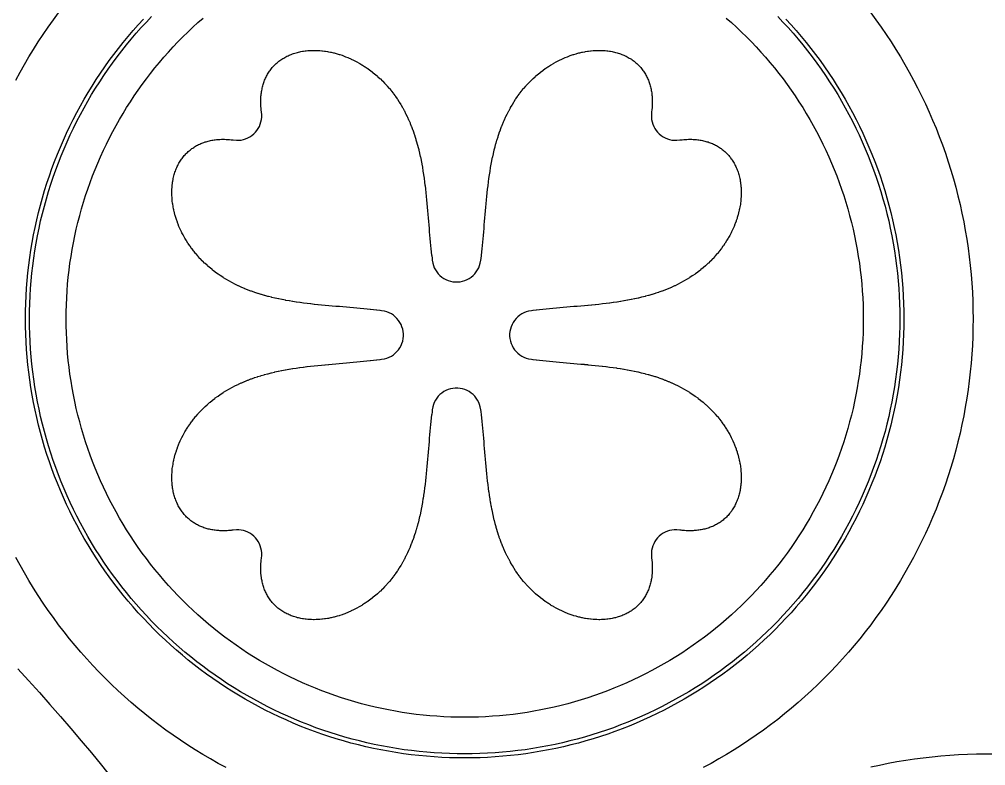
# Model space of a CAD drawing. Header units: metres. Extents: x 10 to 1210, y 10 to 2773.
# Drawn here: x 789.5 to 1027.1, y 743.1 to 926.6 of the extents above; entities that cross this region are included whole.
import ezdxf

# ---------------------------------------------------------------- set-up
doc = ezdxf.new("R2010")
doc.units = ezdxf.units.M
for name, color, linetype in [('ACIKLIK', 5, 'Continuous'), ('CAM_SABLON', 4, 'Continuous'), ('DIS_KENAR_V91_Z3', 1, 'Continuous'), ('LAMBA_T4_Z4', 3, 'Continuous')]:
    doc.layers.add(name, color=color, linetype=linetype)

msp = doc.modelspace()

# ---------------------------------------------------------------- linework, layer by layer
at = {"layer": 'ACIKLIK'}
msp.add_lwpolyline([(963.29, 926.96), (964.57, 925.83), (965.84, 924.67), (967.08, 923.49), (968.3, 922.3), (969.49, 921.08), (970.67, 919.84), (971.83, 918.57), (972.96, 917.29), (974.07, 915.99), (975.16, 914.67), (976.22, 913.33), (977.27, 911.98), (978.28, 910.6), (979.28, 909.21), (980.24, 907.8), (981.19, 906.37), (982.11, 904.93), (983, 903.47), (983.87, 902), (984.71, 900.51), (985.53, 899.01), (986.32, 897.49), (987.08, 895.96), (987.82, 894.42), (988.53, 892.86), (989.21, 891.29), (989.86, 889.71), (990.49, 888.12), (991.09, 886.52), (991.66, 884.91), (992.2, 883.28), (992.72, 881.65), (993.2, 880.01), (993.66, 878.36), (994.09, 876.71), (994.49, 875.04), (994.86, 873.38), (995.2, 871.7), (995.51, 870.02), (995.79, 868.33), (996.05, 866.64), (996.27, 864.94), (996.46, 863.24), (996.63, 861.54), (996.76, 859.84), (996.86, 858.13), (996.94, 856.42), (996.98, 854.71), (997, 853), (997, 853), (996.98, 851.29), (996.94, 849.58), (996.86, 847.87), (996.76, 846.16), (996.63, 844.46), (996.46, 842.76), (996.27, 841.06), (996.05, 839.36), (995.79, 837.67), (995.51, 835.98), (995.2, 834.3), (994.86, 832.62), (994.49, 830.96), (994.09, 829.29), (993.66, 827.64), (993.2, 825.99), (992.72, 824.35), (992.2, 822.72), (991.66, 821.09), (991.09, 819.48), (990.49, 817.88), (989.86, 816.29), (989.21, 814.71), (988.53, 813.14), (987.82, 811.58), (987.08, 810.04), (986.32, 808.51), (985.53, 806.99), (984.71, 805.49), (983.87, 804), (983, 802.53), (982.11, 801.07), (981.19, 799.63), (980.24, 798.2), (979.28, 796.79), (978.28, 795.4), (977.27, 794.02), (976.22, 792.67), (975.16, 791.33), (974.07, 790.01), (972.96, 788.71), (971.83, 787.43), (970.67, 786.16), (969.49, 784.92), (968.3, 783.7), (967.08, 782.51), (965.84, 781.33), (964.57, 780.17), (963.29, 779.04), (961.99, 777.93), (960.67, 776.84), (959.33, 775.78), (957.98, 774.73), (956.6, 773.72), (955.21, 772.72), (953.8, 771.76), (952.37, 770.81), (950.93, 769.89), (949.47, 769), (948, 768.13), (946.51, 767.29), (945.01, 766.47), (943.49, 765.68), (941.96, 764.92), (940.42, 764.18), (938.86, 763.47), (937.29, 762.79), (935.71, 762.14), (934.12, 761.51), (932.52, 760.91), (930.91, 760.34), (929.28, 759.8), (927.65, 759.28), (926.01, 758.8), (924.36, 758.34), (922.71, 757.91), (921.04, 757.51), (919.38, 757.14), (917.7, 756.8), (916.02, 756.49), (914.33, 756.21), (912.64, 755.95), (910.94, 755.73), (909.24, 755.54), (907.54, 755.37), (905.84, 755.24), (904.13, 755.14), (902.42, 755.06), (900.71, 755.02), (899, 755), (897.29, 755.02), (895.58, 755.06), (893.87, 755.14), (892.16, 755.24), (890.46, 755.37), (888.76, 755.54), (887.06, 755.73), (885.36, 755.95), (883.67, 756.21), (881.98, 756.49), (880.3, 756.8), (878.62, 757.14), (876.96, 757.51), (875.29, 757.91), (873.64, 758.34), (871.99, 758.8), (870.35, 759.28), (868.72, 759.8), (867.09, 760.34), (865.48, 760.91), (863.88, 761.51), (862.29, 762.14), (860.71, 762.79), (859.14, 763.47), (857.58, 764.18), (856.04, 764.92), (854.51, 765.68), (852.99, 766.47), (851.49, 767.29), (850, 768.13), (848.53, 769), (847.07, 769.89), (845.63, 770.81), (844.2, 771.76), (842.79, 772.72), (841.4, 773.72), (840.02, 774.73), (838.67, 775.78), (837.33, 776.84), (836.01, 777.93), (834.71, 779.04), (833.43, 780.17), (832.16, 781.33), (830.92, 782.51), (829.7, 783.7), (828.51, 784.92), (827.33, 786.16), (826.17, 787.43), (825.04, 788.71), (823.93, 790.01), (822.84, 791.33), (821.78, 792.67), (820.73, 794.02), (819.72, 795.4), (818.72, 796.79), (817.76, 798.2), (816.81, 799.63), (815.89, 801.07), (815, 802.53), (814.13, 804), (813.29, 805.49), (812.47, 806.99), (811.68, 808.51), (810.92, 810.04), (810.18, 811.58), (809.47, 813.14), (808.79, 814.71), (808.14, 816.29), (807.51, 817.88), (806.91, 819.48), (806.34, 821.09), (805.8, 822.72), (805.28, 824.35), (804.8, 825.99), (804.34, 827.64), (803.91, 829.29), (803.51, 830.96), (803.14, 832.62), (802.8, 834.3), (802.49, 835.98), (802.21, 837.67), (801.95, 839.36), (801.73, 841.06), (801.54, 842.76), (801.37, 844.46), (801.24, 846.16), (801.14, 847.87), (801.06, 849.58), (801.02, 851.29), (801, 853), (801.02, 854.71), (801.06, 856.42), (801.14, 858.13), (801.24, 859.84), (801.37, 861.54), (801.54, 863.24), (801.73, 864.94), (801.95, 866.64), (802.21, 868.33), (802.49, 870.02), (802.8, 871.7), (803.14, 873.38), (803.51, 875.04), (803.91, 876.71), (804.34, 878.36), (804.8, 880.01), (805.28, 881.65), (805.8, 883.28), (806.34, 884.91), (806.91, 886.52), (807.51, 888.12), (808.14, 889.71), (808.79, 891.29), (809.47, 892.86), (810.18, 894.42), (810.92, 895.96), (811.68, 897.49), (812.47, 899.01), (813.29, 900.51), (814.13, 902), (815, 903.47), (815.89, 904.93), (816.81, 906.37), (817.76, 907.8), (818.72, 909.21), (819.72, 910.6), (820.73, 911.98), (821.78, 913.33), (822.84, 914.67), (823.93, 915.99), (825.04, 917.29), (826.17, 918.57), (827.33, 919.84), (828.51, 921.08), (829.7, 922.3), (830.92, 923.49), (832.16, 924.67), (833.43, 925.83), (834.71, 926.96)], dxfattribs=at)
at = {"layer": 'CAM_SABLON'}
msp.add_lwpolyline([(975.97, 927.33), (977.25, 925.97), (978.52, 924.6), (979.75, 923.2), (980.97, 921.78), (982.15, 920.34), (983.32, 918.88), (984.45, 917.39), (985.56, 915.89), (986.65, 914.37), (987.71, 912.83), (988.74, 911.28), (989.74, 909.7), (990.72, 908.11), (991.66, 906.5), (992.58, 904.87), (993.47, 903.23), (994.34, 901.58), (995.17, 899.91), (995.97, 898.22), (996.75, 896.52), (997.49, 894.81), (998.21, 893.08), (998.89, 891.35), (999.55, 889.6), (1000.17, 887.84), (1000.76, 886.06), (1001.32, 884.28), (1001.85, 882.49), (1002.35, 880.69), (1002.82, 878.89), (1003.26, 877.07), (1003.66, 875.25), (1004.03, 873.42), (1004.37, 871.58), (1004.68, 869.74), (1004.96, 867.89), (1005.2, 866.04), (1005.41, 864.18), (1005.59, 862.33), (1005.74, 860.46), (1005.85, 858.6), (1005.93, 856.73), (1005.98, 854.87), (1006, 853), (1006, 853), (1005.98, 851.13), (1005.93, 849.27), (1005.85, 847.4), (1005.74, 845.54), (1005.59, 843.67), (1005.41, 841.82), (1005.2, 839.96), (1004.96, 838.11), (1004.68, 836.26), (1004.37, 834.42), (1004.03, 832.58), (1003.66, 830.75), (1003.26, 828.93), (1002.82, 827.11), (1002.35, 825.31), (1001.85, 823.51), (1001.32, 821.72), (1000.76, 819.94), (1000.17, 818.16), (999.55, 816.4), (998.89, 814.65), (998.21, 812.92), (997.49, 811.19), (996.75, 809.48), (995.97, 807.78), (995.17, 806.09), (994.34, 804.42), (993.47, 802.77), (992.58, 801.13), (991.66, 799.5), (990.72, 797.89), (989.74, 796.3), (988.74, 794.72), (987.71, 793.17), (986.65, 791.63), (985.56, 790.11), (984.45, 788.61), (983.32, 787.12), (982.15, 785.66), (980.97, 784.22), (979.75, 782.8), (978.52, 781.4), (977.25, 780.03), (975.97, 778.67), (974.66, 777.34), (973.33, 776.03), (971.97, 774.75), (970.6, 773.48), (969.2, 772.25), (967.78, 771.03), (966.34, 769.85), (964.88, 768.68), (963.39, 767.55), (961.89, 766.44), (960.37, 765.35), (958.83, 764.29), (957.28, 763.26), (955.7, 762.26), (954.11, 761.28), (952.5, 760.34), (950.87, 759.42), (949.23, 758.53), (947.58, 757.66), (945.91, 756.83), (944.22, 756.03), (942.52, 755.25), (940.81, 754.51), (939.08, 753.79), (937.35, 753.11), (935.6, 752.45), (933.84, 751.83), (932.06, 751.24), (930.28, 750.68), (928.49, 750.15), (926.69, 749.65), (924.89, 749.18), (923.07, 748.74), (921.25, 748.34), (919.42, 747.97), (917.58, 747.63), (915.74, 747.32), (913.89, 747.04), (912.04, 746.8), (910.18, 746.59), (908.33, 746.41), (906.46, 746.26), (904.6, 746.15), (902.73, 746.07), (900.87, 746.02), (899, 746), (897.13, 746.02), (895.27, 746.07), (893.4, 746.15), (891.54, 746.26), (889.67, 746.41), (887.82, 746.59), (885.96, 746.8), (884.11, 747.04), (882.26, 747.32), (880.42, 747.63), (878.58, 747.97), (876.75, 748.34), (874.93, 748.74), (873.11, 749.18), (871.31, 749.65), (869.51, 750.15), (867.72, 750.68), (865.94, 751.24), (864.16, 751.83), (862.4, 752.45), (860.65, 753.11), (858.92, 753.79), (857.19, 754.51), (855.48, 755.25), (853.78, 756.03), (852.09, 756.83), (850.42, 757.66), (848.77, 758.53), (847.13, 759.42), (845.5, 760.34), (843.89, 761.28), (842.3, 762.26), (840.72, 763.26), (839.17, 764.29), (837.63, 765.35), (836.11, 766.44), (834.61, 767.55), (833.12, 768.68), (831.66, 769.85), (830.22, 771.03), (828.8, 772.25), (827.4, 773.48), (826.03, 774.75), (824.67, 776.03), (823.34, 777.34), (822.03, 778.67), (820.75, 780.03), (819.48, 781.4), (818.25, 782.8), (817.03, 784.22), (815.85, 785.66), (814.68, 787.12), (813.55, 788.61), (812.44, 790.11), (811.35, 791.63), (810.29, 793.17), (809.26, 794.72), (808.26, 796.3), (807.28, 797.89), (806.34, 799.5), (805.42, 801.13), (804.53, 802.77), (803.66, 804.42), (802.83, 806.09), (802.03, 807.78), (801.25, 809.48), (800.51, 811.19), (799.79, 812.92), (799.11, 814.65), (798.45, 816.4), (797.83, 818.16), (797.24, 819.94), (796.68, 821.72), (796.15, 823.51), (795.65, 825.31), (795.18, 827.11), (794.74, 828.93), (794.34, 830.75), (793.97, 832.58), (793.63, 834.42), (793.32, 836.26), (793.04, 838.11), (792.8, 839.96), (792.59, 841.82), (792.41, 843.67), (792.26, 845.54), (792.15, 847.4), (792.07, 849.27), (792.02, 851.13), (792, 853), (792.02, 854.87), (792.07, 856.73), (792.15, 858.6), (792.26, 860.46), (792.41, 862.33), (792.59, 864.18), (792.8, 866.04), (793.04, 867.89), (793.32, 869.74), (793.63, 871.58), (793.97, 873.42), (794.34, 875.25), (794.74, 877.07), (795.18, 878.89), (795.65, 880.69), (796.15, 882.49), (796.68, 884.28), (797.24, 886.06), (797.83, 887.84), (798.45, 889.6), (799.11, 891.35), (799.79, 893.08), (800.51, 894.81), (801.25, 896.52), (802.03, 898.22), (802.83, 899.91), (803.66, 901.58), (804.53, 903.23), (805.42, 904.87), (806.34, 906.5), (807.28, 908.11), (808.26, 909.7), (809.26, 911.28), (810.29, 912.83), (811.35, 914.37), (812.44, 915.89), (813.55, 917.39), (814.68, 918.88), (815.85, 920.34), (817.03, 921.78), (818.25, 923.2), (819.48, 924.6), (820.75, 925.97), (822.03, 927.33)], dxfattribs=at)
at = {"layer": 'DIS_KENAR_V91_Z3'}
for points in [[(788.63, 911.68), (789.67, 913.6), (790.75, 915.5), (791.85, 917.38), (792.99, 919.24), (794.17, 921.08), (795.37, 922.9), (796.61, 924.7), (797.87, 926.47), (799.17, 928.23)], [(998.83, 928.23), (1000.13, 926.47), (1001.39, 924.7), (1002.63, 922.9), (1003.83, 921.08), (1005.01, 919.24), (1006.15, 917.38), (1007.25, 915.5), (1008.33, 913.6), (1009.37, 911.68), (1010.38, 909.75), (1011.35, 907.8), (1012.29, 905.83), (1013.19, 903.84), (1014.06, 901.84), (1014.9, 899.83), (1015.7, 897.8), (1016.46, 895.75), (1017.19, 893.7), (1017.88, 891.63), (1018.54, 889.55), (1019.16, 887.45), (1019.74, 885.35), (1020.29, 883.24), (1020.8, 881.12), (1021.27, 878.99), (1021.7, 876.85), (1022.1, 874.71), (1022.46, 872.55), (1022.78, 870.4), (1023.07, 868.23), (1023.32, 866.07), (1023.52, 863.89), (1023.7, 861.72), (1023.83, 859.54), (1023.92, 857.36), (1023.98, 855.18), (1024, 853), (1024, 853), (1023.98, 850.82), (1023.92, 848.64), (1023.83, 846.46), (1023.7, 844.28), (1023.52, 842.11), (1023.32, 839.93), (1023.07, 837.77), (1022.78, 835.6), (1022.46, 833.45), (1022.1, 831.29), (1021.7, 829.15), (1021.27, 827.01), (1020.8, 824.88), (1020.29, 822.76), (1019.74, 820.65), (1019.16, 818.55), (1018.54, 816.45), (1017.88, 814.37), (1017.19, 812.3), (1016.46, 810.25), (1015.7, 808.2), (1014.9, 806.17), (1014.06, 804.16), (1013.19, 802.16), (1012.29, 800.17), (1011.35, 798.2), (1010.38, 796.25), (1009.37, 794.32), (1008.33, 792.4), (1007.25, 790.5), (1006.15, 788.62), (1005.01, 786.76), (1003.83, 784.92), (1002.63, 783.1), (1001.39, 781.3), (1000.13, 779.53), (998.83, 777.77), (997.5, 776.04), (996.14, 774.33), (994.76, 772.65), (993.34, 770.99), (991.89, 769.36), (990.42, 767.75), (988.92, 766.17), (987.39, 764.61), (985.83, 763.08), (984.25, 761.58), (982.64, 760.11), (981.01, 758.66), (979.35, 757.24), (977.67, 755.86), (975.96, 754.5), (974.23, 753.17), (972.47, 751.87), (970.7, 750.61), (968.9, 749.37), (967.08, 748.17), (965.24, 746.99), (963.38, 745.85), (961.5, 744.75), (959.6, 743.67), (957.68, 742.63)], [(840.32, 742.63), (838.4, 743.67), (836.5, 744.75), (834.62, 745.85), (832.76, 746.99), (830.92, 748.17), (829.1, 749.37), (827.3, 750.61), (825.53, 751.87), (823.77, 753.17), (822.04, 754.5), (820.33, 755.86), (818.65, 757.24), (816.99, 758.66), (815.36, 760.11), (813.75, 761.58), (812.17, 763.08), (810.61, 764.61), (809.08, 766.17), (807.58, 767.75), (806.11, 769.36), (804.66, 770.99), (803.24, 772.65), (801.86, 774.33), (800.5, 776.04), (799.17, 777.77), (797.87, 779.53), (796.61, 781.3), (795.37, 783.1), (794.17, 784.92), (792.99, 786.76), (791.85, 788.62), (790.75, 790.5), (789.67, 792.4), (788.63, 794.32)], [(789.11, 766.9), (791.77, 764.02), (794.42, 761.11), (797.03, 758.18), (799.62, 755.23), (802.18, 752.25), (804.72, 749.25), (807.23, 746.24), (809.72, 743.19), (812.17, 740.13)], [(998.88, 742.8), (1001.01, 743.27), (1003.15, 743.7), (1005.29, 744.1), (1007.45, 744.46), (1009.6, 744.78), (1011.77, 745.07), (1013.93, 745.32), (1016.11, 745.52), (1018.28, 745.7), (1020.46, 745.83), (1022.64, 745.92), (1024.82, 745.98), (1027, 746), (1029.18, 745.98)]]:
    msp.add_lwpolyline(points, dxfattribs=at)
msp.add_lwpolyline([(842.11, 801.03), (841.74, 800.99), (841.56, 800.97), (841.15, 800.93), (840.97, 800.91), (840.57, 800.89), (840.37, 800.88), (839.98, 800.87), (839.78, 800.86), (839.39, 800.87), (839.18, 800.87), (838.81, 800.89), (838.59, 800.9), (838.23, 800.92), (838, 800.95), (837.66, 800.99), (837.42, 801.02), (837.09, 801.07), (836.84, 801.11), (836.52, 801.17), (836.28, 801.23), (835.97, 801.3), (835.72, 801.37), (835.42, 801.45), (835.17, 801.53), (834.89, 801.63), (834.63, 801.72), (834.36, 801.82), (834.1, 801.93), (833.85, 802.04), (833.58, 802.17), (833.34, 802.29), (833.08, 802.43), (832.85, 802.56), (832.6, 802.71), (832.38, 802.85), (832.13, 803.02), (831.92, 803.16), (831.67, 803.35), (831.48, 803.5), (831.24, 803.7), (831.05, 803.87), (830.82, 804.08), (830.64, 804.25), (830.42, 804.47), (830.25, 804.66), (830.04, 804.89), (829.87, 805.09), (829.68, 805.33), (829.52, 805.55), (829.35, 805.79), (829.19, 806.02), (829.03, 806.27), (828.88, 806.52), (828.73, 806.77), (828.59, 807.03), (828.46, 807.29), (828.33, 807.57), (828.21, 807.83), (828.08, 808.12), (827.98, 808.38), (827.86, 808.69), (827.77, 808.95), (827.67, 809.28), (827.59, 809.54), (827.5, 809.89), (827.43, 810.14), (827.35, 810.51), (827.3, 810.75), (827.23, 811.14), (827.19, 811.38), (827.14, 811.78), (827.11, 812.02), (827.07, 812.44), (827.05, 812.68), (827.02, 813.11), (827.01, 813.34), (827, 813.79), (827, 814.01), (827.01, 814.47), (827.02, 814.69), (827.04, 815.17), (827.06, 815.38), (827.1, 815.87), (827.12, 816.08), (827.18, 816.57), (827.21, 816.78), (827.29, 817.28), (827.33, 817.48), (827.43, 817.99), (827.47, 818.19), (827.59, 818.71), (827.64, 818.9), (827.77, 819.42), (827.83, 819.61), (827.98, 820.13), (828.04, 820.32), (828.22, 820.85), (828.28, 821.03), (828.48, 821.56), (828.55, 821.73), (828.76, 822.27), (828.83, 822.44), (829.07, 822.97), (829.15, 823.13), (829.4, 823.66), (829.48, 823.83), (829.75, 824.36), (829.84, 824.52), (830.13, 825.04), (830.22, 825.2), (830.53, 825.71), (830.62, 825.87), (830.95, 826.38), (831.05, 826.53), (831.39, 827.04), (831.49, 827.18), (831.86, 827.68), (831.96, 827.82), (832.34, 828.32), (832.45, 828.46), (832.84, 828.94), (832.96, 829.07), (833.37, 829.55), (833.48, 829.68), (833.91, 830.15), (834.03, 830.27), (834.47, 830.73), (834.6, 830.85), (835.06, 831.3), (835.18, 831.41), (835.65, 831.85), (835.78, 831.96), (836.27, 832.39), (836.4, 832.5), (836.9, 832.91), (837.03, 833.01), (837.55, 833.42), (837.69, 833.52), (838.22, 833.91), (838.35, 834), (838.9, 834.38), (839.03, 834.47), (839.6, 834.84), (839.73, 834.92), (840.31, 835.28), (840.44, 835.36), (841.03, 835.7), (841.16, 835.77), (841.77, 836.1), (841.9, 836.17), (842.52, 836.49), (842.65, 836.56), (843.28, 836.87), (843.41, 836.93), (844.05, 837.22), (844.18, 837.28), (844.84, 837.56), (844.96, 837.61), (845.63, 837.88), (845.75, 837.93), (846.44, 838.19), (846.55, 838.23), (847.25, 838.48), (847.36, 838.52), (848.03, 838.74), (848.13, 838.77), (848.86, 839), (848.97, 839.03), (849.7, 839.24), (849.8, 839.27), (850.55, 839.48), (850.65, 839.5), (851.4, 839.69), (851.5, 839.72), (852.26, 839.9), (852.35, 839.92), (853.13, 840.09), (853.21, 840.11), (854, 840.27), (854.08, 840.29), (854.88, 840.44), (854.95, 840.45), (855.76, 840.6), (855.83, 840.61), (856.64, 840.74), (856.71, 840.75), (857.53, 840.88), (857.59, 840.89), (858.42, 841.01), (858.47, 841.02), (859.31, 841.13), (859.36, 841.14), (860.2, 841.24), (860.24, 841.25), (861.09, 841.35), (861.13, 841.35), (861.98, 841.45), (862.02, 841.45), (862.87, 841.54), (862.91, 841.54), (863.76, 841.63), (863.79, 841.63), (864.65, 841.71), (864.68, 841.71), (865.54, 841.79), (865.56, 841.79), (866.43, 841.87), (866.44, 841.87), (867.31, 841.95), (867.32, 841.95), (868.18, 842.02), (869.06, 842.09), (869.92, 842.17), (870.77, 842.24), (871.62, 842.31), (872.46, 842.38), (873.3, 842.46), (874.13, 842.54), (874.95, 842.62), (875.77, 842.7), (875.81, 842.71), (876.57, 842.79), (876.62, 842.8), (877.36, 842.88), (877.42, 842.89), (878.15, 842.98), (878.21, 842.98), (878.57, 843.03), (879.31, 843.16), (879.88, 843.32), (880.44, 843.54), (880.97, 843.82), (881.47, 844.14), (881.93, 844.51), (882.36, 844.93), (882.74, 845.39), (883.08, 845.88), (883.36, 846.4), (883.59, 846.95), (883.77, 847.52), (883.89, 848.11), (883.95, 848.7), (883.95, 849.3), (883.89, 849.89), (883.77, 850.48), (883.59, 851.05), (883.36, 851.6), (883.08, 852.12), (882.74, 852.61), (882.36, 853.07), (881.93, 853.49), (881.47, 853.86), (880.97, 854.18), (880.44, 854.46), (879.88, 854.68), (879.31, 854.84), (878.57, 854.97), (878.21, 855.02), (878.15, 855.02), (877.42, 855.11), (877.36, 855.12), (876.62, 855.2), (876.57, 855.21), (875.81, 855.29), (875.77, 855.3), (875, 855.38), (874.17, 855.46), (873.34, 855.54), (872.5, 855.61), (871.65, 855.69), (870.79, 855.76), (869.93, 855.83), (869.06, 855.91), (868.19, 855.98), (867.32, 856.05), (867.32, 856.05), (866.45, 856.13), (866.44, 856.13), (865.58, 856.2), (865.56, 856.21), (864.7, 856.28), (864.68, 856.29), (863.82, 856.37), (863.79, 856.37), (862.94, 856.45), (862.9, 856.46), (862.05, 856.55), (862.02, 856.55), (861.17, 856.64), (861.13, 856.65), (860.29, 856.75), (860.24, 856.75), (859.4, 856.86), (859.35, 856.86), (858.52, 856.98), (858.47, 856.98), (857.64, 857.1), (857.58, 857.11), (856.77, 857.24), (856.7, 857.25), (855.89, 857.38), (855.82, 857.39), (855.02, 857.53), (854.95, 857.55), (854.15, 857.7), (854.07, 857.71), (853.29, 857.87), (853.21, 857.89), (852.43, 858.06), (852.34, 858.08), (851.58, 858.26), (851.49, 858.28), (850.73, 858.47), (850.64, 858.5), (849.89, 858.7), (849.79, 858.73), (849.06, 858.94), (848.95, 858.97), (848.23, 859.2), (848.12, 859.23), (847.37, 859.48), (847.25, 859.52), (846.55, 859.77), (846.44, 859.81), (845.75, 860.07), (845.63, 860.12), (844.96, 860.39), (844.84, 860.44), (844.18, 860.72), (844.05, 860.78), (843.41, 861.07), (843.28, 861.13), (842.65, 861.44), (842.52, 861.51), (841.9, 861.83), (841.77, 861.9), (841.16, 862.23), (841.03, 862.3), (840.44, 862.64), (840.31, 862.72), (839.73, 863.08), (839.6, 863.16), (839.03, 863.53), (838.9, 863.62), (838.35, 864), (838.22, 864.09), (837.69, 864.48), (837.55, 864.58), (837.03, 864.99), (836.9, 865.09), (836.4, 865.5), (836.27, 865.61), (835.78, 866.04), (835.65, 866.15), (835.18, 866.59), (835.06, 866.7), (834.6, 867.15), (834.47, 867.27), (834.03, 867.73), (833.91, 867.85), (833.48, 868.32), (833.37, 868.45), (832.96, 868.93), (832.84, 869.06), (832.45, 869.54), (832.34, 869.68), (831.96, 870.18), (831.86, 870.32), (831.49, 870.82), (831.39, 870.96), (831.05, 871.47), (830.95, 871.62), (830.62, 872.13), (830.53, 872.29), (830.22, 872.8), (830.13, 872.96), (829.84, 873.48), (829.75, 873.64), (829.48, 874.17), (829.4, 874.34), (829.15, 874.87), (829.07, 875.03), (828.83, 875.56), (828.76, 875.73), (828.55, 876.27), (828.48, 876.44), (828.28, 876.97), (828.22, 877.15), (828.04, 877.68), (827.98, 877.87), (827.83, 878.39), (827.77, 878.58), (827.64, 879.1), (827.59, 879.29), (827.47, 879.81), (827.43, 880.01), (827.33, 880.52), (827.29, 880.72), (827.21, 881.22), (827.18, 881.43), (827.12, 881.92), (827.1, 882.13), (827.06, 882.62), (827.04, 882.83), (827.02, 883.31), (827.01, 883.53), (827, 883.99), (827, 884.21), (827.01, 884.66), (827.02, 884.89), (827.05, 885.32), (827.07, 885.56), (827.11, 885.98), (827.14, 886.22), (827.19, 886.62), (827.23, 886.86), (827.3, 887.25), (827.35, 887.49), (827.43, 887.86), (827.5, 888.11), (827.59, 888.46), (827.67, 888.72), (827.77, 889.05), (827.86, 889.31), (827.98, 889.62), (828.08, 889.88), (828.21, 890.17), (828.33, 890.43), (828.46, 890.71), (828.59, 890.97), (828.73, 891.23), (828.88, 891.48), (829.03, 891.73), (829.19, 891.98), (829.35, 892.21), (829.52, 892.45), (829.68, 892.67), (829.87, 892.91), (830.04, 893.11), (830.25, 893.34), (830.42, 893.53), (830.64, 893.75), (830.82, 893.92), (831.05, 894.13), (831.24, 894.3), (831.48, 894.5), (831.67, 894.65), (831.92, 894.84), (832.13, 894.98), (832.38, 895.15), (832.6, 895.29), (832.85, 895.44), (833.08, 895.57), (833.34, 895.71), (833.58, 895.83), (833.85, 895.96), (834.1, 896.07), (834.36, 896.18), (834.63, 896.28), (834.89, 896.37), (835.17, 896.47), (835.42, 896.55), (835.72, 896.63), (835.97, 896.7), (836.28, 896.77), (836.52, 896.83), (836.84, 896.89), (837.09, 896.93), (837.42, 896.98), (837.66, 897.01), (838, 897.05), (838.23, 897.08), (838.59, 897.1), (838.81, 897.11), (839.18, 897.13), (839.39, 897.13), (839.78, 897.14), (839.98, 897.13), (840.37, 897.12), (840.57, 897.11), (840.97, 897.09), (841.15, 897.07), (841.56, 897.03), (841.74, 897.01), (842.06, 896.97), (842.87, 896.9), (843.45, 896.9), (844.03, 896.96), (844.6, 897.08), (845.15, 897.25), (845.69, 897.48), (846.21, 897.75), (846.69, 898.08), (847.14, 898.45), (847.55, 898.86), (847.92, 899.31), (848.25, 899.79), (848.52, 900.31), (848.75, 900.85), (848.92, 901.4), (849.04, 901.97), (849.1, 902.55), (849.1, 903.14), (849.03, 903.89), (848.99, 904.26), (848.97, 904.44), (848.93, 904.85), (848.91, 905.03), (848.89, 905.43), (848.88, 905.63), (848.87, 906.02), (848.86, 906.22), (848.87, 906.61), (848.87, 906.82), (848.89, 907.19), (848.9, 907.41), (848.92, 907.77), (848.95, 908), (848.99, 908.34), (849.02, 908.58), (849.07, 908.91), (849.11, 909.16), (849.17, 909.48), (849.23, 909.72), (849.3, 910.03), (849.37, 910.28), (849.45, 910.58), (849.53, 910.83), (849.63, 911.11), (849.72, 911.37), (849.82, 911.64), (849.93, 911.9), (850.04, 912.15), (850.17, 912.42), (850.29, 912.66), (850.43, 912.92), (850.56, 913.15), (850.71, 913.4), (850.85, 913.62), (851.02, 913.87), (851.16, 914.08), (851.35, 914.33), (851.5, 914.52), (851.7, 914.76), (851.87, 914.95), (852.08, 915.18), (852.25, 915.36), (852.47, 915.58), (852.66, 915.75), (852.89, 915.96), (853.09, 916.13), (853.33, 916.32), (853.55, 916.48), (853.79, 916.65), (854.02, 916.81), (854.27, 916.97), (854.52, 917.12), (854.77, 917.27), (855.03, 917.41), (855.29, 917.54), (855.57, 917.67), (855.83, 917.79), (856.12, 917.92), (856.38, 918.02), (856.69, 918.14), (856.95, 918.23), (857.28, 918.33), (857.54, 918.41), (857.89, 918.5), (858.14, 918.57), (858.51, 918.65), (858.75, 918.7), (859.14, 918.77), (859.38, 918.81), (859.78, 918.86), (860.02, 918.89), (860.44, 918.93), (860.68, 918.95), (861.11, 918.98), (861.34, 918.99), (861.79, 919), (862.01, 919), (862.47, 918.99), (862.69, 918.98), (863.17, 918.96), (863.38, 918.94), (863.87, 918.9), (864.08, 918.88), (864.57, 918.82), (864.78, 918.79), (865.28, 918.71), (865.48, 918.67), (865.99, 918.57), (866.19, 918.53), (866.71, 918.41), (866.9, 918.36), (867.42, 918.23), (867.61, 918.17), (868.13, 918.02), (868.32, 917.96), (868.85, 917.78), (869.03, 917.72), (869.56, 917.52), (869.73, 917.45), (870.27, 917.24), (870.44, 917.17), (870.97, 916.93), (871.13, 916.85), (871.66, 916.6), (871.83, 916.52), (872.36, 916.25), (872.52, 916.16), (873.04, 915.87), (873.2, 915.78), (873.71, 915.47), (873.87, 915.38), (874.38, 915.05), (874.53, 914.95), (875.04, 914.61), (875.18, 914.51), (875.68, 914.14), (875.82, 914.04), (876.32, 913.66), (876.46, 913.55), (876.94, 913.16), (877.07, 913.04), (877.55, 912.63), (877.68, 912.52), (878.15, 912.09), (878.27, 911.97), (878.73, 911.53), (878.85, 911.4), (879.3, 910.94), (879.41, 910.82), (879.85, 910.35), (879.96, 910.22), (880.39, 909.73), (880.5, 909.6), (880.91, 909.1), (881.01, 908.97), (881.42, 908.45), (881.52, 908.31), (881.91, 907.78), (882, 907.65), (882.38, 907.1), (882.47, 906.97), (882.84, 906.4), (882.92, 906.27), (883.28, 905.69), (883.36, 905.56), (883.7, 904.97), (883.77, 904.84), (884.1, 904.23), (884.17, 904.1), (884.49, 903.48), (884.56, 903.35), (884.87, 902.72), (884.93, 902.59), (885.22, 901.95), (885.28, 901.82), (885.56, 901.16), (885.61, 901.04), (885.88, 900.37), (885.93, 900.25), (886.19, 899.56), (886.23, 899.45), (886.48, 898.75), (886.52, 898.64), (886.74, 897.97), (886.77, 897.87), (887, 897.14), (887.03, 897.03), (887.24, 896.3), (887.27, 896.2), (887.48, 895.45), (887.5, 895.35), (887.69, 894.6), (887.72, 894.5), (887.9, 893.74), (887.92, 893.65), (888.09, 892.87), (888.11, 892.79), (888.27, 892), (888.29, 891.92), (888.44, 891.12), (888.45, 891.05), (888.6, 890.24), (888.61, 890.17), (888.74, 889.36), (888.75, 889.29), (888.88, 888.47), (888.89, 888.41), (889.01, 887.58), (889.02, 887.53), (889.13, 886.69), (889.14, 886.64), (889.24, 885.8), (889.25, 885.76), (889.35, 884.91), (889.35, 884.87), (889.45, 884.02), (889.45, 883.98), (889.54, 883.13), (889.54, 883.09), (889.63, 882.24), (889.63, 882.21), (889.71, 881.35), (889.71, 881.32), (889.79, 880.46), (889.79, 880.44), (889.87, 879.57), (889.87, 879.56), (889.95, 878.69), (889.95, 878.68), (890.02, 877.82), (890.09, 876.94), (890.17, 876.08), (890.24, 875.23), (890.31, 874.38), (890.38, 873.54), (890.46, 872.7), (890.54, 871.87), (890.62, 871.05), (890.7, 870.23), (890.71, 870.19), (890.79, 869.43), (890.8, 869.38), (890.88, 868.64), (890.89, 868.58), (890.98, 867.85), (890.98, 867.79), (891.03, 867.43), (891.16, 866.69), (891.32, 866.12), (891.54, 865.56), (891.82, 865.03), (892.14, 864.53), (892.51, 864.07), (892.93, 863.64), (893.39, 863.26), (893.88, 862.92), (894.4, 862.64), (894.95, 862.41), (895.52, 862.23), (896.11, 862.11), (896.7, 862.05), (897.3, 862.05), (897.89, 862.11), (898.48, 862.23), (899.05, 862.41), (899.6, 862.64), (900.12, 862.92), (900.61, 863.26), (901.07, 863.64), (901.49, 864.07), (901.86, 864.53), (902.18, 865.03), (902.46, 865.56), (902.68, 866.12), (902.84, 866.69), (902.97, 867.43), (903.02, 867.79), (903.02, 867.85), (903.11, 868.58), (903.12, 868.64), (903.2, 869.38), (903.21, 869.43), (903.29, 870.19), (903.3, 870.23), (903.38, 871), (903.46, 871.83), (903.54, 872.66), (903.61, 873.5), (903.69, 874.35), (903.76, 875.21), (903.83, 876.07), (903.91, 876.94), (903.98, 877.81), (904.05, 878.68), (904.05, 878.68), (904.13, 879.55), (904.13, 879.56), (904.2, 880.42), (904.21, 880.44), (904.28, 881.3), (904.29, 881.32), (904.37, 882.18), (904.37, 882.21), (904.45, 883.06), (904.46, 883.1), (904.55, 883.95), (904.55, 883.98), (904.64, 884.83), (904.65, 884.87), (904.75, 885.71), (904.75, 885.76), (904.86, 886.6), (904.86, 886.65), (904.98, 887.48), (904.98, 887.53), (905.1, 888.36), (905.11, 888.42), (905.24, 889.23), (905.25, 889.3), (905.38, 890.11), (905.39, 890.18), (905.53, 890.98), (905.55, 891.05), (905.7, 891.85), (905.71, 891.93), (905.87, 892.71), (905.89, 892.79), (906.06, 893.57), (906.08, 893.66), (906.26, 894.42), (906.28, 894.51), (906.47, 895.27), (906.5, 895.36), (906.7, 896.11), (906.73, 896.21), (906.94, 896.94), (906.97, 897.05), (907.2, 897.77), (907.23, 897.88), (907.48, 898.63), (907.52, 898.75), (907.77, 899.45), (907.81, 899.56), (908.07, 900.25), (908.12, 900.37), (908.39, 901.04), (908.44, 901.16), (908.72, 901.82), (908.78, 901.95), (909.07, 902.59), (909.13, 902.72), (909.44, 903.35), (909.51, 903.48), (909.83, 904.1), (909.9, 904.23), (910.23, 904.84), (910.3, 904.97), (910.64, 905.56), (910.72, 905.69), (911.08, 906.27), (911.16, 906.4), (911.53, 906.97), (911.62, 907.1), (912, 907.65), (912.09, 907.78), (912.48, 908.31), (912.58, 908.45), (912.99, 908.97), (913.09, 909.1), (913.5, 909.6), (913.61, 909.73), (914.04, 910.22), (914.15, 910.35), (914.59, 910.82), (914.7, 910.94), (915.15, 911.4), (915.27, 911.53), (915.73, 911.97), (915.85, 912.09), (916.32, 912.52), (916.45, 912.63), (916.93, 913.04), (917.06, 913.16), (917.54, 913.55), (917.68, 913.66), (918.18, 914.04), (918.32, 914.14), (918.82, 914.51), (918.96, 914.61), (919.47, 914.95), (919.62, 915.05), (920.13, 915.38), (920.29, 915.47), (920.8, 915.78), (920.96, 915.87), (921.48, 916.16), (921.64, 916.25), (922.17, 916.52), (922.34, 916.6), (922.87, 916.85), (923.03, 916.93), (923.56, 917.17), (923.73, 917.24), (924.27, 917.45), (924.44, 917.52), (924.97, 917.72), (925.15, 917.78), (925.68, 917.96), (925.87, 918.02), (926.39, 918.17), (926.58, 918.23), (927.1, 918.36), (927.29, 918.41), (927.81, 918.53), (928.01, 918.57), (928.52, 918.67), (928.72, 918.71), (929.22, 918.79), (929.43, 918.82), (929.92, 918.88), (930.13, 918.9), (930.62, 918.94), (930.83, 918.96), (931.31, 918.98), (931.53, 918.99), (931.99, 919), (932.21, 919), (932.66, 918.99), (932.89, 918.98), (933.32, 918.95), (933.56, 918.93), (933.98, 918.89), (934.22, 918.86), (934.62, 918.81), (934.86, 918.77), (935.25, 918.7), (935.49, 918.65), (935.86, 918.57), (936.11, 918.5), (936.46, 918.41), (936.72, 918.33), (937.05, 918.23), (937.31, 918.14), (937.62, 918.02), (937.88, 917.92), (938.17, 917.79), (938.43, 917.67), (938.71, 917.54), (938.97, 917.41), (939.23, 917.27), (939.48, 917.12), (939.73, 916.97), (939.98, 916.81), (940.21, 916.65), (940.45, 916.48), (940.67, 916.32), (940.91, 916.13), (941.11, 915.96), (941.34, 915.75), (941.53, 915.58), (941.75, 915.36), (941.92, 915.18), (942.13, 914.95), (942.3, 914.76), (942.5, 914.52), (942.65, 914.33), (942.84, 914.08), (942.98, 913.87), (943.15, 913.62), (943.29, 913.4), (943.44, 913.15), (943.57, 912.92), (943.71, 912.66), (943.83, 912.42), (943.96, 912.15), (944.07, 911.9), (944.18, 911.64), (944.28, 911.37), (944.37, 911.11), (944.47, 910.83), (944.55, 910.58), (944.63, 910.28), (944.7, 910.03), (944.77, 909.72), (944.83, 909.48), (944.89, 909.16), (944.93, 908.91), (944.98, 908.58), (945.01, 908.34), (945.05, 908), (945.08, 907.77), (945.1, 907.41), (945.11, 907.19), (945.13, 906.82), (945.13, 906.61), (945.14, 906.22), (945.13, 906.02), (945.12, 905.63), (945.11, 905.43), (945.09, 905.03), (945.07, 904.85), (945.03, 904.44), (945.01, 904.26), (944.97, 903.94), (944.9, 903.13), (944.9, 902.55), (944.96, 901.97), (945.08, 901.4), (945.25, 900.85), (945.48, 900.31), (945.75, 899.79), (946.08, 899.31), (946.45, 898.86), (946.86, 898.45), (947.31, 898.08), (947.79, 897.75), (948.31, 897.48), (948.85, 897.25), (949.4, 897.08), (949.97, 896.96), (950.55, 896.9), (951.14, 896.9), (951.89, 896.97), (952.26, 897.01), (952.44, 897.03), (952.85, 897.07), (953.03, 897.09), (953.43, 897.11), (953.63, 897.12), (954.02, 897.13), (954.22, 897.14), (954.61, 897.13), (954.82, 897.13), (955.19, 897.11), (955.41, 897.1), (955.77, 897.08), (956, 897.05), (956.34, 897.01), (956.58, 896.98), (956.91, 896.93), (957.16, 896.89), (957.48, 896.83), (957.72, 896.77), (958.03, 896.7), (958.28, 896.63), (958.58, 896.55), (958.83, 896.47), (959.11, 896.37), (959.37, 896.28), (959.64, 896.18), (959.9, 896.07), (960.15, 895.96), (960.42, 895.83), (960.66, 895.71), (960.92, 895.57), (961.15, 895.44), (961.4, 895.29), (961.62, 895.15), (961.87, 894.98), (962.08, 894.84), (962.33, 894.65), (962.52, 894.5), (962.76, 894.3), (962.95, 894.13), (963.18, 893.92), (963.36, 893.75), (963.58, 893.53), (963.75, 893.34), (963.96, 893.11), (964.13, 892.91), (964.32, 892.67), (964.48, 892.45), (964.65, 892.21), (964.81, 891.98), (964.97, 891.73), (965.12, 891.48), (965.27, 891.23), (965.41, 890.97), (965.54, 890.71), (965.67, 890.43), (965.79, 890.17), (965.92, 889.88), (966.02, 889.62), (966.14, 889.31), (966.23, 889.05), (966.33, 888.72), (966.41, 888.46), (966.5, 888.11), (966.57, 887.86), (966.65, 887.49), (966.7, 887.25), (966.77, 886.86), (966.81, 886.62), (966.86, 886.22), (966.89, 885.98), (966.93, 885.56), (966.95, 885.32), (966.98, 884.89), (966.99, 884.66), (967, 884.21), (967, 883.99), (966.99, 883.53), (966.98, 883.31), (966.96, 882.83), (966.94, 882.62), (966.9, 882.13), (966.88, 881.92), (966.82, 881.43), (966.79, 881.22), (966.71, 880.72), (966.67, 880.52), (966.57, 880.01), (966.53, 879.81), (966.41, 879.29), (966.36, 879.1), (966.23, 878.58), (966.17, 878.39), (966.02, 877.87), (965.96, 877.68), (965.78, 877.15), (965.72, 876.97), (965.52, 876.44), (965.45, 876.27), (965.24, 875.73), (965.17, 875.56), (964.93, 875.03), (964.85, 874.87), (964.6, 874.34), (964.52, 874.17), (964.25, 873.64), (964.16, 873.48), (963.87, 872.96), (963.78, 872.8), (963.47, 872.29), (963.38, 872.13), (963.05, 871.62), (962.95, 871.47), (962.61, 870.96), (962.51, 870.82), (962.14, 870.32), (962.04, 870.18), (961.66, 869.68), (961.55, 869.54), (961.16, 869.06), (961.04, 868.93), (960.63, 868.45), (960.52, 868.32), (960.09, 867.85), (959.97, 867.73), (959.53, 867.27), (959.4, 867.15), (958.94, 866.7), (958.82, 866.59), (958.35, 866.15), (958.22, 866.04), (957.73, 865.61), (957.6, 865.5), (957.1, 865.09), (956.97, 864.99), (956.45, 864.58), (956.31, 864.48), (955.78, 864.09), (955.65, 864), (955.1, 863.62), (954.97, 863.53), (954.4, 863.16), (954.27, 863.08), (953.69, 862.72), (953.56, 862.64), (952.97, 862.3), (952.84, 862.23), (952.23, 861.9), (952.1, 861.83), (951.48, 861.51), (951.35, 861.44), (950.72, 861.13), (950.59, 861.07), (949.95, 860.78), (949.82, 860.72), (949.16, 860.44), (949.04, 860.39), (948.37, 860.12), (948.25, 860.07), (947.56, 859.81), (947.45, 859.77), (946.75, 859.52), (946.64, 859.48), (945.97, 859.26), (945.87, 859.23), (945.14, 859), (945.03, 858.97), (944.3, 858.76), (944.2, 858.73), (943.45, 858.52), (943.35, 858.5), (942.6, 858.31), (942.5, 858.28), (941.74, 858.1), (941.65, 858.08), (940.87, 857.91), (940.79, 857.89), (940, 857.73), (939.92, 857.71), (939.12, 857.56), (939.05, 857.55), (938.24, 857.4), (938.17, 857.39), (937.36, 857.26), (937.29, 857.25), (936.47, 857.12), (936.41, 857.11), (935.58, 856.99), (935.53, 856.98), (934.69, 856.87), (934.64, 856.86), (933.8, 856.76), (933.76, 856.75), (932.91, 856.65), (932.87, 856.65), (932.02, 856.55), (931.98, 856.55), (931.13, 856.46), (931.09, 856.46), (930.24, 856.37), (930.21, 856.37), (929.35, 856.29), (929.32, 856.29), (928.46, 856.21), (928.44, 856.21), (927.57, 856.13), (927.56, 856.13), (926.69, 856.05), (926.68, 856.05), (925.82, 855.98), (924.94, 855.91), (924.08, 855.83), (923.23, 855.76), (922.38, 855.69), (921.54, 855.62), (920.7, 855.54), (919.87, 855.46), (919.05, 855.38), (918.23, 855.3), (918.19, 855.29), (917.43, 855.21), (917.38, 855.2), (916.64, 855.12), (916.58, 855.11), (915.85, 855.02), (915.79, 855.02), (915.43, 854.97), (914.69, 854.84), (914.12, 854.68), (913.56, 854.46), (913.03, 854.18), (912.53, 853.86), (912.07, 853.49), (911.64, 853.07), (911.26, 852.61), (910.92, 852.12), (910.64, 851.6), (910.41, 851.05), (910.23, 850.48), (910.11, 849.89), (910.05, 849.3), (910.05, 848.7), (910.11, 848.11), (910.23, 847.52), (910.41, 846.95), (910.64, 846.4), (910.92, 845.88), (911.26, 845.39), (911.64, 844.93), (912.07, 844.51), (912.53, 844.14), (913.03, 843.82), (913.56, 843.54), (914.12, 843.32), (914.69, 843.16), (915.43, 843.03), (915.79, 842.98), (915.85, 842.98), (916.58, 842.89), (916.64, 842.88), (917.38, 842.8), (917.43, 842.79), (918.19, 842.71), (918.23, 842.7), (919, 842.62), (919.83, 842.54), (920.66, 842.46), (921.5, 842.39), (922.35, 842.31), (923.21, 842.24), (924.07, 842.17), (924.94, 842.09), (925.81, 842.02), (926.68, 841.95), (926.68, 841.95), (927.55, 841.87), (927.56, 841.87), (928.42, 841.8), (928.44, 841.79), (929.3, 841.72), (929.32, 841.71), (930.18, 841.63), (930.21, 841.63), (931.06, 841.55), (931.1, 841.54), (931.95, 841.45), (931.98, 841.45), (932.83, 841.36), (932.87, 841.35), (933.71, 841.25), (933.76, 841.25), (934.6, 841.14), (934.65, 841.14), (935.48, 841.02), (935.53, 841.02), (936.36, 840.9), (936.42, 840.89), (937.23, 840.76), (937.3, 840.75), (938.11, 840.62), (938.18, 840.61), (938.98, 840.47), (939.05, 840.45), (939.85, 840.3), (939.93, 840.29), (940.71, 840.13), (940.79, 840.11), (941.57, 839.94), (941.66, 839.92), (942.42, 839.74), (942.51, 839.72), (943.27, 839.53), (943.36, 839.5), (944.11, 839.3), (944.21, 839.27), (944.94, 839.06), (945.05, 839.03), (945.77, 838.8), (945.88, 838.77), (946.63, 838.52), (946.75, 838.48), (947.45, 838.23), (947.56, 838.19), (948.25, 837.93), (948.37, 837.88), (949.04, 837.61), (949.16, 837.56), (949.82, 837.28), (949.95, 837.22), (950.59, 836.93), (950.72, 836.87), (951.35, 836.56), (951.48, 836.49), (952.1, 836.17), (952.23, 836.1), (952.84, 835.77), (952.97, 835.7), (953.56, 835.36), (953.69, 835.28), (954.27, 834.92), (954.4, 834.84), (954.97, 834.47), (955.1, 834.38), (955.65, 834), (955.78, 833.91), (956.31, 833.52), (956.45, 833.42), (956.97, 833.01), (957.1, 832.91), (957.6, 832.5), (957.73, 832.39), (958.22, 831.96), (958.35, 831.85), (958.82, 831.41), (958.94, 831.3), (959.4, 830.85), (959.53, 830.73), (959.97, 830.27), (960.09, 830.15), (960.52, 829.68), (960.63, 829.55), (961.04, 829.07), (961.16, 828.94), (961.55, 828.46), (961.66, 828.32), (962.04, 827.82), (962.14, 827.68), (962.51, 827.18), (962.61, 827.04), (962.95, 826.53), (963.05, 826.38), (963.38, 825.87), (963.47, 825.71), (963.78, 825.2), (963.87, 825.04), (964.16, 824.52), (964.25, 824.36), (964.52, 823.83), (964.6, 823.66), (964.85, 823.13), (964.93, 822.97), (965.17, 822.44), (965.24, 822.27), (965.45, 821.73), (965.52, 821.56), (965.72, 821.03), (965.78, 820.85), (965.96, 820.32), (966.02, 820.13), (966.17, 819.61), (966.23, 819.42), (966.36, 818.9), (966.41, 818.71), (966.53, 818.19), (966.57, 817.99), (966.67, 817.48), (966.71, 817.28), (966.79, 816.78), (966.82, 816.57), (966.88, 816.08), (966.9, 815.87), (966.94, 815.38), (966.96, 815.17), (966.98, 814.69), (966.99, 814.47), (967, 814.01), (967, 813.79), (966.99, 813.34), (966.98, 813.11), (966.95, 812.68), (966.93, 812.44), (966.89, 812.02), (966.86, 811.78), (966.81, 811.38), (966.77, 811.14), (966.7, 810.75), (966.65, 810.51), (966.57, 810.14), (966.5, 809.89), (966.41, 809.54), (966.33, 809.28), (966.23, 808.95), (966.14, 808.69), (966.02, 808.38), (965.92, 808.12), (965.79, 807.83), (965.67, 807.57), (965.54, 807.29), (965.41, 807.03), (965.27, 806.77), (965.12, 806.52), (964.97, 806.27), (964.81, 806.02), (964.65, 805.79), (964.48, 805.55), (964.32, 805.33), (964.13, 805.09), (963.96, 804.89), (963.75, 804.66), (963.58, 804.47), (963.36, 804.25), (963.18, 804.08), (962.95, 803.87), (962.76, 803.7), (962.52, 803.5), (962.33, 803.35), (962.08, 803.16), (961.87, 803.02), (961.62, 802.85), (961.4, 802.71), (961.15, 802.56), (960.92, 802.43), (960.66, 802.29), (960.42, 802.17), (960.15, 802.04), (959.9, 801.93), (959.64, 801.82), (959.37, 801.72), (959.11, 801.63), (958.83, 801.53), (958.58, 801.45), (958.28, 801.37), (958.03, 801.3), (957.72, 801.23), (957.48, 801.17), (957.16, 801.11), (956.91, 801.07), (956.58, 801.02), (956.34, 800.99), (956, 800.95), (955.77, 800.92), (955.41, 800.9), (955.19, 800.89), (954.82, 800.87), (954.61, 800.87), (954.22, 800.86), (954.02, 800.87), (953.63, 800.88), (953.43, 800.89), (953.03, 800.91), (952.85, 800.93), (952.44, 800.97), (952.26, 800.99), (951.94, 801.03), (951.13, 801.1), (950.55, 801.1), (949.97, 801.04), (949.4, 800.92), (948.85, 800.75), (948.31, 800.52), (947.79, 800.25), (947.31, 799.92), (946.86, 799.55), (946.45, 799.14), (946.08, 798.69), (945.75, 798.21), (945.48, 797.69), (945.25, 797.15), (945.08, 796.6), (944.96, 796.03), (944.9, 795.45), (944.9, 794.86), (944.97, 794.11), (945.01, 793.74), (945.03, 793.56), (945.07, 793.15), (945.09, 792.97), (945.11, 792.57), (945.12, 792.37), (945.13, 791.98), (945.14, 791.78), (945.13, 791.39), (945.13, 791.18), (945.11, 790.81), (945.1, 790.59), (945.08, 790.23), (945.05, 790), (945.01, 789.66), (944.98, 789.42), (944.93, 789.09), (944.89, 788.84), (944.83, 788.52), (944.77, 788.28), (944.7, 787.97), (944.63, 787.72), (944.55, 787.42), (944.47, 787.17), (944.37, 786.89), (944.28, 786.63), (944.18, 786.36), (944.07, 786.1), (943.96, 785.85), (943.83, 785.58), (943.71, 785.34), (943.57, 785.08), (943.44, 784.85), (943.29, 784.6), (943.15, 784.38), (942.98, 784.13), (942.84, 783.92), (942.65, 783.67), (942.5, 783.48), (942.3, 783.24), (942.13, 783.05), (941.92, 782.82), (941.75, 782.64), (941.53, 782.42), (941.34, 782.25), (941.11, 782.04), (940.91, 781.87), (940.67, 781.68), (940.45, 781.52), (940.21, 781.35), (939.98, 781.19), (939.73, 781.03), (939.48, 780.88), (939.23, 780.73), (938.97, 780.59), (938.71, 780.46), (938.43, 780.33), (938.17, 780.21), (937.88, 780.08), (937.62, 779.98), (937.31, 779.86), (937.05, 779.77), (936.72, 779.67), (936.46, 779.59), (936.11, 779.5), (935.86, 779.43), (935.49, 779.35), (935.25, 779.3), (934.86, 779.23), (934.62, 779.19), (934.22, 779.14), (933.98, 779.11), (933.56, 779.07), (933.32, 779.05), (932.89, 779.02), (932.66, 779.01), (932.21, 779), (931.99, 779), (931.53, 779.01), (931.31, 779.02), (930.83, 779.04), (930.62, 779.06), (930.13, 779.1), (929.92, 779.12), (929.43, 779.18), (929.22, 779.21), (928.72, 779.29), (928.52, 779.33), (928.01, 779.43), (927.81, 779.47), (927.29, 779.59), (927.1, 779.64), (926.58, 779.77), (926.39, 779.83), (925.87, 779.98), (925.68, 780.04), (925.15, 780.22), (924.97, 780.28), (924.44, 780.48), (924.27, 780.55), (923.73, 780.76), (923.56, 780.83), (923.03, 781.07), (922.87, 781.15), (922.34, 781.4), (922.17, 781.48), (921.64, 781.75), (921.48, 781.84), (920.96, 782.13), (920.8, 782.22), (920.29, 782.53), (920.13, 782.62), (919.62, 782.95), (919.47, 783.05), (918.96, 783.39), (918.82, 783.49), (918.32, 783.86), (918.18, 783.96), (917.68, 784.34), (917.54, 784.45), (917.06, 784.84), (916.93, 784.96), (916.45, 785.37), (916.32, 785.48), (915.85, 785.91), (915.73, 786.03), (915.27, 786.47), (915.15, 786.6), (914.7, 787.06), (914.59, 787.18), (914.15, 787.65), (914.04, 787.78), (913.61, 788.27), (913.5, 788.4), (913.09, 788.9), (912.99, 789.03), (912.58, 789.55), (912.48, 789.69), (912.09, 790.22), (912, 790.35), (911.62, 790.9), (911.53, 791.03), (911.16, 791.6), (911.08, 791.73), (910.72, 792.31), (910.64, 792.44), (910.3, 793.03), (910.23, 793.16), (909.9, 793.77), (909.83, 793.9), (909.51, 794.52), (909.44, 794.65), (909.13, 795.28), (909.07, 795.41), (908.78, 796.05), (908.72, 796.18), (908.44, 796.84), (908.39, 796.96), (908.12, 797.63), (908.07, 797.75), (907.81, 798.44), (907.77, 798.55), (907.52, 799.25), (907.48, 799.36), (907.26, 800.03), (907.23, 800.13), (907, 800.86), (906.97, 800.97), (906.76, 801.7), (906.73, 801.8), (906.52, 802.55), (906.5, 802.65), (906.31, 803.4), (906.28, 803.5), (906.1, 804.26), (906.08, 804.35), (905.91, 805.13), (905.89, 805.21), (905.73, 806), (905.71, 806.08), (905.56, 806.88), (905.55, 806.95), (905.4, 807.76), (905.39, 807.83), (905.26, 808.64), (905.25, 808.71), (905.12, 809.53), (905.11, 809.59), (904.99, 810.42), (904.98, 810.47), (904.87, 811.31), (904.86, 811.36), (904.76, 812.2), (904.75, 812.24), (904.65, 813.09), (904.65, 813.13), (904.55, 813.98), (904.55, 814.02), (904.46, 814.87), (904.46, 814.91), (904.37, 815.76), (904.37, 815.79), (904.29, 816.65), (904.29, 816.68), (904.21, 817.54), (904.21, 817.56), (904.13, 818.43), (904.13, 818.44), (904.05, 819.31), (904.05, 819.32), (903.98, 820.18), (903.91, 821.06), (903.83, 821.92), (903.76, 822.77), (903.69, 823.62), (903.62, 824.46), (903.54, 825.3), (903.46, 826.13), (903.38, 826.95), (903.3, 827.77), (903.29, 827.81), (903.21, 828.57), (903.2, 828.62), (903.12, 829.36), (903.11, 829.42), (903.02, 830.15), (903.02, 830.21), (902.97, 830.57), (902.84, 831.31), (902.68, 831.88), (902.46, 832.44), (902.18, 832.97), (901.86, 833.47), (901.49, 833.93), (901.07, 834.36), (900.61, 834.74), (900.12, 835.08), (899.6, 835.36), (899.05, 835.59), (898.48, 835.77), (897.89, 835.89), (897.3, 835.95), (896.7, 835.95), (896.11, 835.89), (895.52, 835.77), (894.95, 835.59), (894.4, 835.36), (893.88, 835.08), (893.39, 834.74), (892.93, 834.36), (892.51, 833.93), (892.14, 833.47), (891.82, 832.97), (891.54, 832.44), (891.32, 831.88), (891.16, 831.31), (891.03, 830.57), (890.98, 830.21), (890.98, 830.15), (890.89, 829.42), (890.88, 829.36), (890.8, 828.62), (890.79, 828.57), (890.71, 827.81), (890.7, 827.77), (890.62, 827), (890.54, 826.17), (890.46, 825.34), (890.39, 824.5), (890.31, 823.65), (890.24, 822.79), (890.17, 821.93), (890.09, 821.06), (890.02, 820.19), (889.95, 819.32), (889.95, 819.32), (889.87, 818.45), (889.87, 818.44), (889.8, 817.58), (889.79, 817.56), (889.72, 816.7), (889.71, 816.68), (889.63, 815.82), (889.63, 815.79), (889.55, 814.94), (889.54, 814.9), (889.45, 814.05), (889.45, 814.02), (889.36, 813.17), (889.35, 813.13), (889.25, 812.29), (889.25, 812.24), (889.14, 811.4), (889.14, 811.35), (889.02, 810.52), (889.02, 810.47), (888.9, 809.64), (888.89, 809.58), (888.76, 808.77), (888.75, 808.7), (888.62, 807.89), (888.61, 807.82), (888.47, 807.02), (888.45, 806.95), (888.3, 806.15), (888.29, 806.07), (888.13, 805.29), (888.11, 805.21), (887.94, 804.43), (887.92, 804.34), (887.74, 803.58), (887.72, 803.49), (887.53, 802.73), (887.5, 802.64), (887.3, 801.89), (887.27, 801.79), (887.06, 801.06), (887.03, 800.95), (886.8, 800.23), (886.77, 800.12), (886.52, 799.37), (886.48, 799.25), (886.23, 798.55), (886.19, 798.44), (885.93, 797.75), (885.88, 797.63), (885.61, 796.96), (885.56, 796.84), (885.28, 796.18), (885.22, 796.05), (884.93, 795.41), (884.87, 795.28), (884.56, 794.65), (884.49, 794.52), (884.17, 793.9), (884.1, 793.77), (883.77, 793.16), (883.7, 793.03), (883.36, 792.44), (883.28, 792.31), (882.92, 791.73), (882.84, 791.6), (882.47, 791.03), (882.38, 790.9), (882, 790.35), (881.91, 790.22), (881.52, 789.69), (881.42, 789.55), (881.01, 789.03), (880.91, 788.9), (880.5, 788.4), (880.39, 788.27), (879.96, 787.78), (879.85, 787.65), (879.41, 787.18), (879.3, 787.06), (878.85, 786.6), (878.73, 786.47), (878.27, 786.03), (878.15, 785.91), (877.68, 785.48), (877.55, 785.37), (877.07, 784.96), (876.94, 784.84), (876.46, 784.45), (876.32, 784.34), (875.82, 783.96), (875.68, 783.86), (875.18, 783.49), (875.04, 783.39), (874.53, 783.05), (874.38, 782.95), (873.87, 782.62), (873.71, 782.53), (873.2, 782.22), (873.04, 782.13), (872.52, 781.84), (872.36, 781.75), (871.83, 781.48), (871.66, 781.4), (871.13, 781.15), (870.97, 781.07), (870.44, 780.83), (870.27, 780.76), (869.73, 780.55), (869.56, 780.48), (869.03, 780.28), (868.85, 780.22), (868.32, 780.04), (868.13, 779.98), (867.61, 779.83), (867.42, 779.77), (866.9, 779.64), (866.71, 779.59), (866.19, 779.47), (865.99, 779.43), (865.48, 779.33), (865.28, 779.29), (864.78, 779.21), (864.57, 779.18), (864.08, 779.12), (863.87, 779.1), (863.38, 779.06), (863.17, 779.04), (862.69, 779.02), (862.47, 779.01), (862.01, 779), (861.79, 779), (861.34, 779.01), (861.11, 779.02), (860.68, 779.05), (860.44, 779.07), (860.02, 779.11), (859.78, 779.14), (859.38, 779.19), (859.14, 779.23), (858.75, 779.3), (858.51, 779.35), (858.14, 779.43), (857.89, 779.5), (857.54, 779.59), (857.28, 779.67), (856.95, 779.77), (856.69, 779.86), (856.38, 779.98), (856.12, 780.08), (855.83, 780.21), (855.57, 780.33), (855.29, 780.46), (855.03, 780.59), (854.77, 780.73), (854.52, 780.88), (854.27, 781.03), (854.02, 781.19), (853.79, 781.35), (853.55, 781.52), (853.33, 781.68), (853.09, 781.87), (852.89, 782.04), (852.66, 782.25), (852.47, 782.42), (852.25, 782.64), (852.08, 782.82), (851.87, 783.05), (851.7, 783.24), (851.5, 783.48), (851.35, 783.67), (851.16, 783.92), (851.02, 784.13), (850.85, 784.38), (850.71, 784.6), (850.56, 784.85), (850.43, 785.08), (850.29, 785.34), (850.17, 785.58), (850.04, 785.85), (849.93, 786.1), (849.82, 786.36), (849.72, 786.63), (849.63, 786.89), (849.53, 787.17), (849.45, 787.42), (849.37, 787.72), (849.3, 787.97), (849.23, 788.28), (849.17, 788.52), (849.11, 788.84), (849.07, 789.09), (849.02, 789.42), (848.99, 789.66), (848.95, 790), (848.92, 790.23), (848.9, 790.59), (848.89, 790.81), (848.87, 791.18), (848.87, 791.39), (848.86, 791.78), (848.87, 791.98), (848.88, 792.37), (848.89, 792.57), (848.91, 792.97), (848.93, 793.15), (848.97, 793.56), (848.99, 793.74), (849.03, 794.06), (849.1, 794.87), (849.1, 795.45), (849.04, 796.03), (848.92, 796.6), (848.75, 797.15), (848.52, 797.69), (848.25, 798.21), (847.92, 798.69), (847.55, 799.14), (847.14, 799.55), (846.69, 799.92), (846.21, 800.25), (845.69, 800.52), (845.15, 800.75), (844.6, 800.92), (844.03, 801.04), (843.45, 801.1), (842.86, 801.1), (842.11, 801.03)], close=True, dxfattribs=at)
at = {"layer": 'LAMBA_T4_Z4'}
msp.add_lwpolyline([(977.99, 926.66), (979.26, 925.27), (980.51, 923.85), (981.73, 922.42), (982.93, 920.97), (984.1, 919.49), (985.25, 918), (986.37, 916.48), (987.47, 914.95), (988.54, 913.39), (989.58, 911.82), (990.59, 910.23), (991.57, 908.62), (992.53, 907), (993.46, 905.36), (994.36, 903.7), (995.23, 902.03), (996.07, 900.34), (996.88, 898.64), (997.66, 896.93), (998.41, 895.2), (999.14, 893.46), (999.83, 891.7), (1000.49, 889.94), (1001.12, 888.16), (1001.71, 886.37), (1002.28, 884.58), (1002.82, 882.77), (1003.32, 880.95), (1003.79, 879.13), (1004.23, 877.29), (1004.64, 875.45), (1005.02, 873.61), (1005.36, 871.75), (1005.67, 869.89), (1005.95, 868.03), (1006.19, 866.16), (1006.41, 864.29), (1006.59, 862.41), (1006.74, 860.53), (1006.85, 858.65), (1006.93, 856.77), (1006.98, 854.88), (1007, 853), (1007, 853), (1006.98, 851.12), (1006.93, 849.23), (1006.85, 847.35), (1006.74, 845.47), (1006.59, 843.59), (1006.41, 841.71), (1006.19, 839.84), (1005.95, 837.97), (1005.67, 836.11), (1005.36, 834.25), (1005.02, 832.39), (1004.64, 830.55), (1004.23, 828.71), (1003.79, 826.87), (1003.32, 825.05), (1002.82, 823.23), (1002.28, 821.42), (1001.71, 819.63), (1001.12, 817.84), (1000.49, 816.06), (999.83, 814.3), (999.14, 812.54), (998.41, 810.8), (997.66, 809.07), (996.88, 807.36), (996.07, 805.66), (995.23, 803.97), (994.36, 802.3), (993.46, 800.64), (992.53, 799), (991.57, 797.38), (990.59, 795.77), (989.58, 794.18), (988.54, 792.61), (987.47, 791.05), (986.37, 789.52), (985.25, 788), (984.1, 786.51), (982.93, 785.03), (981.73, 783.58), (980.51, 782.15), (979.26, 780.73), (977.99, 779.34), (976.69, 777.98), (975.37, 776.63), (974.02, 775.31), (972.66, 774.01), (971.27, 772.74), (969.85, 771.49), (968.42, 770.27), (966.97, 769.07), (965.49, 767.9), (964, 766.75), (962.48, 765.63), (960.95, 764.53), (959.39, 763.46), (957.82, 762.42), (956.23, 761.41), (954.62, 760.43), (953, 759.47), (951.36, 758.54), (949.7, 757.64), (948.03, 756.77), (946.34, 755.93), (944.64, 755.12), (942.93, 754.34), (941.2, 753.59), (939.46, 752.86), (937.7, 752.17), (935.94, 751.51), (934.16, 750.88), (932.37, 750.29), (930.58, 749.72), (928.77, 749.18), (926.95, 748.68), (925.13, 748.21), (923.29, 747.77), (921.45, 747.36), (919.61, 746.98), (917.75, 746.64), (915.89, 746.33), (914.03, 746.05), (912.16, 745.81), (910.29, 745.59), (908.41, 745.41), (906.53, 745.26), (904.65, 745.15), (902.77, 745.07), (900.88, 745.02), (899, 745), (897.12, 745.02), (895.23, 745.07), (893.35, 745.15), (891.47, 745.26), (889.59, 745.41), (887.71, 745.59), (885.84, 745.81), (883.97, 746.05), (882.11, 746.33), (880.25, 746.64), (878.39, 746.98), (876.55, 747.36), (874.71, 747.77), (872.87, 748.21), (871.05, 748.68), (869.23, 749.18), (867.42, 749.72), (865.63, 750.29), (863.84, 750.88), (862.06, 751.51), (860.3, 752.17), (858.54, 752.86), (856.8, 753.59), (855.07, 754.34), (853.36, 755.12), (851.66, 755.93), (849.97, 756.77), (848.3, 757.64), (846.64, 758.54), (845, 759.47), (843.38, 760.43), (841.77, 761.41), (840.18, 762.42), (838.61, 763.46), (837.05, 764.53), (835.52, 765.63), (834, 766.75), (832.51, 767.9), (831.03, 769.07), (829.58, 770.27), (828.15, 771.49), (826.73, 772.74), (825.34, 774.01), (823.98, 775.31), (822.63, 776.63), (821.31, 777.98), (820.01, 779.34), (818.74, 780.73), (817.49, 782.15), (816.27, 783.58), (815.07, 785.03), (813.9, 786.51), (812.75, 788), (811.63, 789.52), (810.53, 791.05), (809.46, 792.61), (808.42, 794.18), (807.41, 795.77), (806.43, 797.38), (805.47, 799), (804.54, 800.64), (803.64, 802.3), (802.77, 803.97), (801.93, 805.66), (801.12, 807.36), (800.34, 809.07), (799.59, 810.8), (798.86, 812.54), (798.17, 814.3), (797.51, 816.06), (796.88, 817.84), (796.29, 819.63), (795.72, 821.42), (795.18, 823.23), (794.68, 825.05), (794.21, 826.87), (793.77, 828.71), (793.36, 830.55), (792.98, 832.39), (792.64, 834.25), (792.33, 836.11), (792.05, 837.97), (791.81, 839.84), (791.59, 841.71), (791.41, 843.59), (791.26, 845.47), (791.15, 847.35), (791.07, 849.23), (791.02, 851.12), (791, 853), (791.02, 854.88), (791.07, 856.77), (791.15, 858.65), (791.26, 860.53), (791.41, 862.41), (791.59, 864.29), (791.81, 866.16), (792.05, 868.03), (792.33, 869.89), (792.64, 871.75), (792.98, 873.61), (793.36, 875.45), (793.77, 877.29), (794.21, 879.13), (794.68, 880.95), (795.18, 882.77), (795.72, 884.58), (796.29, 886.37), (796.88, 888.16), (797.51, 889.94), (798.17, 891.7), (798.86, 893.46), (799.59, 895.2), (800.34, 896.93), (801.12, 898.64), (801.93, 900.34), (802.77, 902.03), (803.64, 903.7), (804.54, 905.36), (805.47, 907), (806.43, 908.62), (807.41, 910.23), (808.42, 911.82), (809.46, 913.39), (810.53, 914.95), (811.63, 916.48), (812.75, 918), (813.9, 919.49), (815.07, 920.97), (816.27, 922.42), (817.49, 923.85), (818.74, 925.27), (820.01, 926.66)], dxfattribs=at)

doc.saveas('drawing.dxf')
